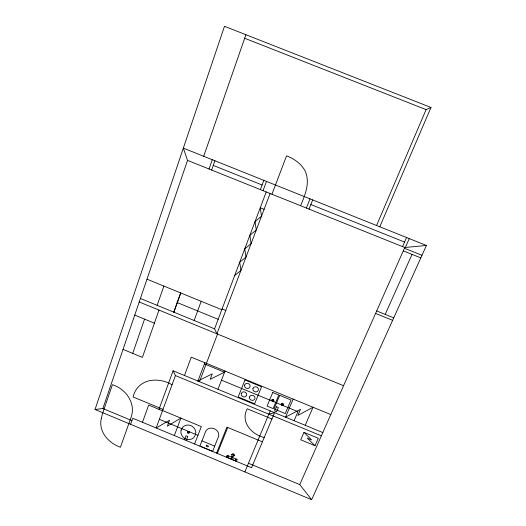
<?xml version="1.0" encoding="UTF-8"?>
<svg xmlns="http://www.w3.org/2000/svg" width="526" height="526" viewBox="0 0 526 526"><rect width="100%" height="100%" fill="white"/><g stroke="black" fill="none" stroke-linecap="round" stroke-linejoin="round"><path stroke-width="0.79" d="M95.022 409.498L102.866 408.518L187.532 160.384L183.344 148.122L426.422 245.464L311.642 499.7L95.022 409.498L224.503 26.3L430.978 107.462L379.785 226.791M132.71 353.393L144.565 319.124M203.707 156.275L245.905 34.709M157.156 305.33L163.882 286.085M158.99 310.077L142.395 357.391L123.038 349.402M209.019 169.004L212.28 159.707M211.643 170.056L214.917 160.765M130.573 424.298L132.73 418.236L251.599 467.693L274.585 412.667L268.858 414.153M173.771 312.128L180.635 292.923M173.928 312.194L180.793 292.989M142.474 422.293L148.68 405.079L162.475 410.806M158.977 409.353L173.093 370.791L322.865 432.582M194.153 320.479L201.188 301.313M173.093 370.791L175.434 375.59L156.156 427.986L169.563 420.241L167.353 426.165L180.859 418.117M184.468 375.485L191.28 357.167L204.857 362.756M260.37 189.597L263.835 180.352M263.02 190.655L266.491 181.417M174.323 435.541L180.891 418.131M270.101 193.496L216.916 333.806L214.575 328.842L266.222 191.944M197.94 381.041L204.877 362.703L225.056 371.008L217.948 389.293M199.466 381.672L217.527 334.056M271.968 194.245L286.565 155.808C294.376 158.911 301.898 164.007 305.507 171.851C310.123 183.173 305.008 195.245 300.583 205.725M184.442 439.749L185.98 435.719L187.802 436.475L186.257 440.505M194.587 443.97L201.32 426.606L162.58 410.53M201.945 440.854L199.926 446.028L212.629 451.308L217.632 438.71C222.998 429.578 207.422 423.055 204.89 433.417L201.945 440.854L214.68 446.147M306.369 208.046L310.011 198.848M309.025 209.111L312.674 199.913M216.567 453.116L226.936 427.138L262.402 441.833M217.356 453.445L227.738 427.467M227.436 457.469L228.139 455.726M230.999 458.955L231.999 456.489L231.867 454.3L232.834 453.754L233.636 454.023L234.484 455.385L232.86 456.844L231.861 459.31M235.392 460.783L236.108 459.04L235.424 460.796M244.866 471.894L270.219 410.865M293.173 399.089L285.519 417.171L300.51 409.3L297.88 415.441L312.996 407.249M376.563 225.496L426.099 109.618L430.978 107.462M294.119 420.688L297.966 411.694L221.492 380.18M305.212 425.297L313.029 407.262M303.989 432.352L300.747 439.815L314.995 445.713L318.289 438.257L303.989 432.352L311.55 439.887L307.191 438.086L314.995 445.713M402.554 246.615L406.572 237.515M311.642 499.7L299.754 484.597L404.777 247.509L426.422 245.464M409.267 238.6L405.237 247.693L187.532 160.384M385.203 314.397L412.042 254.38M234.701 275.493L240.947 270.41L239.698 262.244L245.997 257.096L244.754 248.851L251.099 243.637L249.863 235.306L256.261 230.02L255.031 221.61L261.481 216.252L260.258 207.757L264.111 209.309M197.96 380.988L212.274 373.854L210.176 379.331L224.615 372.138M244.669 38.26L426.099 109.618M213.28 165.42L262.099 184.981M310.846 204.522L404.56 242.078M404.441 248.259L421.99 255.294M403.284 250.863L420.813 257.898M376.675 310.945L393.737 317.855M375.577 313.424L392.626 320.327M222.077 308.953L225.766 310.458M146.997 279.188L221.788 309.722M177.19 302.562L218.172 319.321M140.416 298.472L214.575 328.842M139.219 301.977L343.563 385.69M134.748 315.094L154.401 323.161M225.036 371.06L330.834 414.593M204.417 363.933L224.582 372.23M175.434 375.59L321.36 435.83M271.935 419.005L247.22 408.794C240.191 421.799 251.619 434.673 264.23 437.454M172.061 384.749C157.839 376.386 137.516 378.694 133.098 396.966L163.007 409.366M159.358 419.288L197.94 435.324M248.45 463.261L299.754 484.597M231.927 456.66L232.788 457.022M231.71 457.206L227.12 455.299L226.417 457.048L236.476 461.23L237.193 459.487L232.571 457.567M102.866 408.518L131.894 420.596M101.301 418.518C98.204 431.721 108.698 443.142 120.454 447.245L130.665 418.466C136.609 404.067 126.339 389.023 112.4 384.69L102.327 414.146L101.301 418.518M181.102 430.084L180.911 432.254A7.778 6.976 29.3 0 0 185.113 438.697L186.467 439.256A7.785 6.983 29.3 0 0 193.778 437.599L195.573 434.594L195.777 432.425A7.778 6.976 29.3 0 0 191.569 425.942L190.208 425.376A7.778 6.976 29.3 0 0 182.884 427.066L181.102 430.084M241.237 393.56C240.336 396.814 245.649 398.491 246.655 395.25C247.562 391.995 242.243 390.312 241.237 393.56M244.623 385.078C243.716 388.352 249.054 390.029 250.067 386.768C250.987 383.487 245.635 381.804 244.623 385.078M249.508 396.972C248.601 400.227 253.913 401.897 254.932 398.662C255.846 395.401 250.521 393.731 249.508 396.972M252.927 388.497C252.013 391.771 257.359 393.448 258.378 390.187C259.305 386.906 253.946 385.229 252.927 388.497M187.335 431.714L187.756 433.273L189.327 432.957L188.906 431.399L187.335 431.714M187.762 431.984L188.006 432.872L188.9 432.688L188.663 431.8L187.762 431.984M206.455 445.226L206.107 446.101L208.132 446.942L208.474 446.068L206.455 445.226M244.965 379.969L238.193 396.946L254.643 403.738L261.547 386.794L244.965 379.969M228.33 456.64L227.791 456.581L228.33 456.64M235.339 459.553L235.753 459.895L235.339 459.553M272.724 392.495L267.103 406.098L273.152 408.597L278.813 395.006L272.724 392.495M271.876 399.878L272.31 401.516L274.026 401.2L273.592 399.563L271.876 399.878M272.337 400.161L272.586 401.095L273.566 400.917L273.316 399.984L272.337 400.161M279.74 395.348L274.072 408.939L285.27 413.561L291.01 399.99L279.74 395.348M276.4 406.762L274.644 410.97L276.61 411.779L278.366 407.578L276.4 406.762M281.285 403.751L281.712 405.388L283.435 405.073L283.008 403.442L281.285 403.751M281.745 404.04L281.989 404.974L282.975 404.79L282.732 403.863L281.745 404.04M231.874 454.346C236.417 457.311 234.004 453.445 231.874 454.346"/></g></svg>
